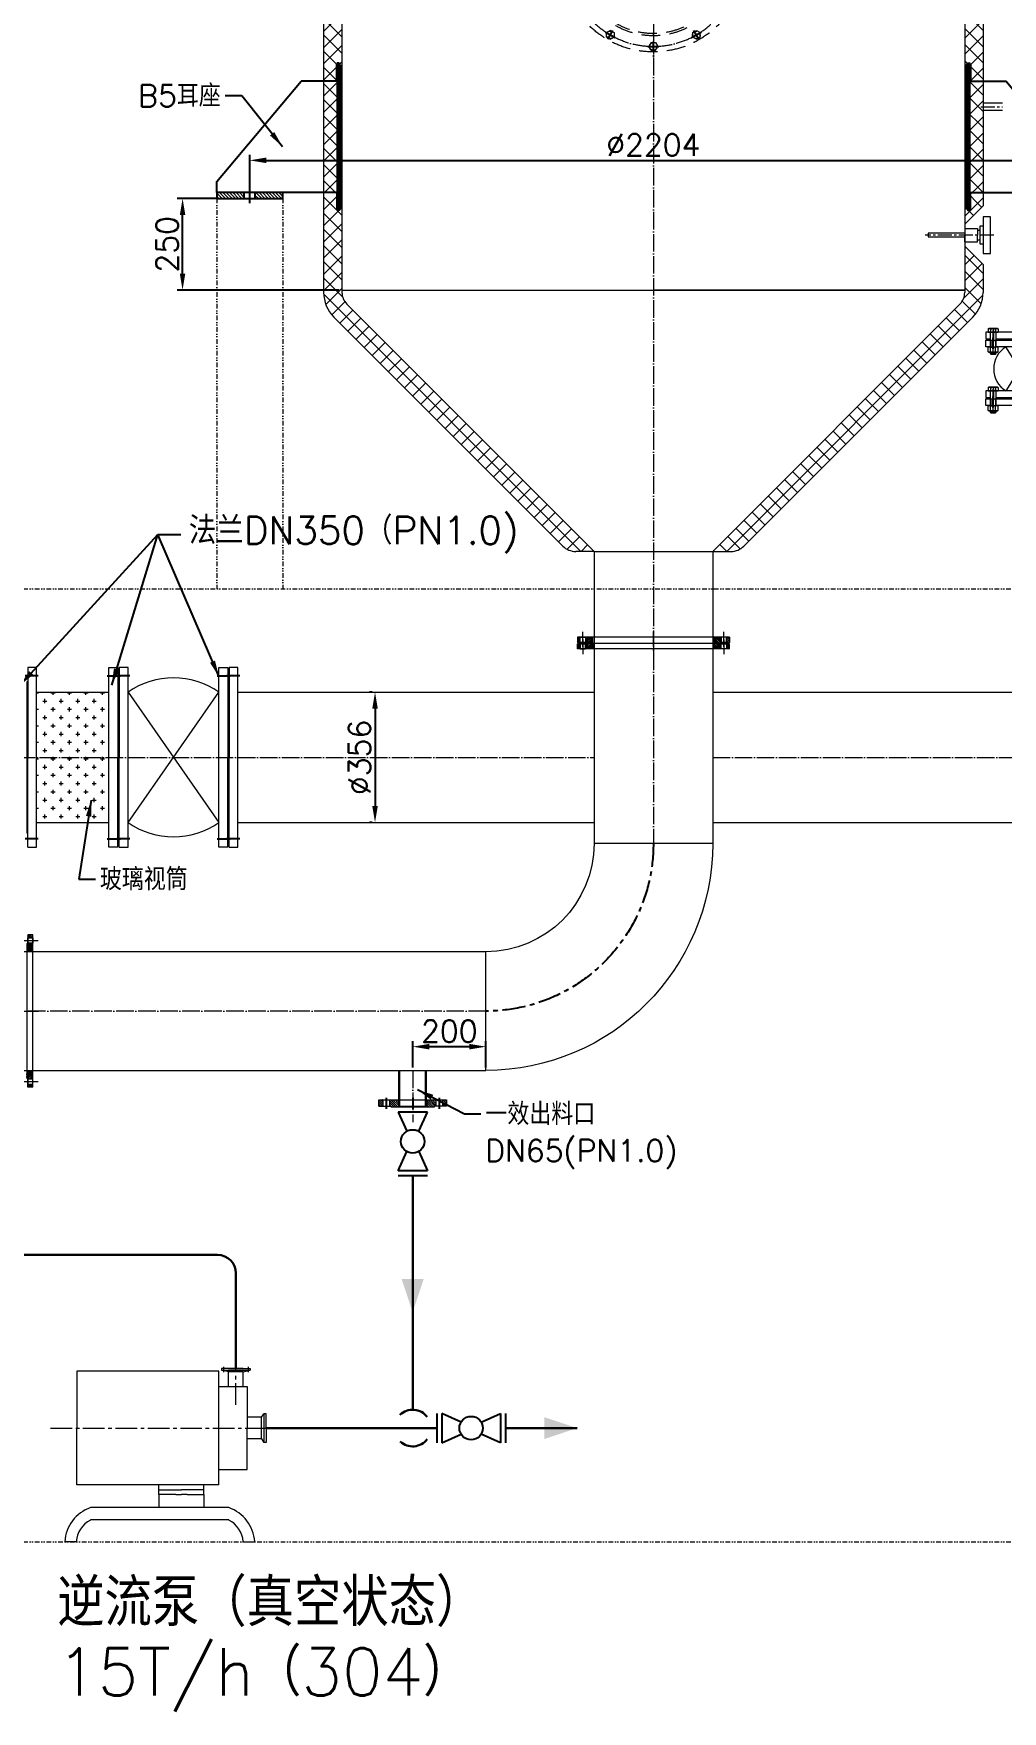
# Model space of a CAD drawing. Header units: millimetres. Extents: x 12181 to 44419, y -180123 to -157321.
# Drawn here: x 31740 to 34384, y -168672 to -164094 of the extents above; entities that cross this region are included whole.
import ezdxf

# ---------------------------------------------------------------- set-up
doc = ezdxf.new("R2010")
doc.units = ezdxf.units.MM
doc.header["$LTSCALE"] = 2
doc.header["$MEASUREMENT"] = 0
for name, pattern in [('ACAD_ISO04W100', [30, 24, -3, 0, -3]), ('CENTER', [50.8, 31.75, -6.35, 6.35, -6.35]), ('CENTER2', [28.575, 19.05, -3.175, 3.175, -3.175]), ('DASHED', [0.75, 0.5, -0.25]), ('DASHEDX2', [38.1, 25.4, -12.7]), ('DIVIDE2', [15.875, 6.35, -3.175, 0, -3.175, 0, -3.175])]:
    doc.linetypes.add(name, pattern=pattern)
doc.layers.get('0').update_dxf_attribs({"lineweight": 20})
for name, color, linetype in [('2', 2, 'DASHED'), ('3', 3, 'CENTER'), ('center', 1, 'CENTER'), ('P-FITT', 7, 'Continuous'), ('PIPE1', 1, 'Continuous'), ('PIPING1', 7, 'Continuous'), ('TEXT', 7, 'Continuous')]:
    doc.layers.add(name, color=color, linetype=linetype)
for name, color, linetype, lineweight in [('中心线', 1, 'CENTER2', 13), ('中心线层', 1, 'ACAD_ISO04W100', 9), ('剖面线层', 4, 'Continuous', 9), ('尺寸线层', 3, 'Continuous', 13), ('工艺线', 4, 'Continuous', 30), ('细实线', 8, 'Continuous', 13), ('虚线', 142, 'DASHEDX2', 13), ('轮廓线', 7, 'Continuous', 35)]:
    doc.layers.add(name, color=color, linetype=linetype, lineweight=lineweight)
doc.layers.get('PIPING1').off()
doc.styles.add('HZ', font='txt.shx', dxfattribs={"bigfont": 'hztxt.shx'})
doc.styles.get("Standard").update_dxf_attribs({"font": 'txt.shx', "bigfont": 'hztxt.shx'})
doc.dimstyles.new('总装图', dxfattribs={"dimscale": 1.5, "dimtxt": 40, "dimasz": 30, "dimexe": 10, "dimexo": 5, "dimgap": 8, "dimtad": 1, "dimdec": 0, "dimtxsty": 'Standard', "dimcen": 2.5, "dimadec": 0, "dimazin": 0, "dimtfac": 1, "dimtdec": 0, "dimtmove": 0, "dimatfit": 3, "dimfxl": 1, "dimarcsym": 0})

# ---------------------------------------------------------------- blocks, each defined once
blk = doc.blocks.new('*D2204')
at = {"layer": 'Defpoints', "color": 0}
for p in [(34533.3, -164439.9), (32329.7, -164523.4), (34533.3, -164523.4)]:
    blk.add_point(p, dxfattribs=at)
at = {"layer": '尺寸线层', "color": 0, "lineweight": -2}
for p, q in [((32329.7, -164515.9), (32329.7, -164424.9)), ((32374.7, -164439.9), (34488.3, -164439.9)), ((34533.3, -164515.9), (34533.3, -164424.9))]:
    blk.add_line(p, q, dxfattribs=at)
at = {"layer": '尺寸线层', "color": 0}
for points in [[(32374.7, -164432.4), (32374.7, -164447.4), (32329.7, -164439.9)], [(34488.3, -164432.4), (34488.3, -164447.4), (34533.3, -164439.9)]]:
    blk.add_solid(points, dxfattribs=at)
at = {"layer": '尺寸线层', "color": 0, "insert": (33431.5, -164397.9), "char_height": 60, "attachment_point": 5}
blk.add_mtext('%%c2204', dxfattribs=at)
blk = doc.blocks.new('A$C5CCC56BE')
at = {"layer": '细实线'}
h = blk.add_hatch(dxfattribs=at)
h.set_pattern_fill('ANSI31', color=256, scale=2, style=0)
h.set_pattern_definition([(45, (-173.981, -794.917), (-4.49013, 4.49013), [])])
h.paths.add_polyline_path([(-15, 16), (-90, 16), (-90, 0), (-15, 0)])
h.paths.add_polyline_path([(90, 16), (15, 16), (15, 0), (90, 0)])
at = {"layer": 'center'}
blk.add_line((0, -12.9), (0, 28), dxfattribs=at)
blk.add_line((0, -12.9), (0, 28), dxfattribs=at)
at = {"layer": 'TEXT'}
for p, q in [((-240, 320), (-140, 320)), ((90, 46), (-140, 320)), ((90, 16), (90, 46)), ((90, 16), (90, 46)), ((-240, 16), (90, 16)), ((-237.4, 16), (-237.4, -32)), ((-90, 0), (-90, 16)), ((-90, 0), (-90, 16)), ((90, 0), (-90, 0)), ((-15, 0), (-15, 16)), ((-15, 0), (-15, 16)), ((15, 0), (15, 16)), ((15, 0), (15, 16)), ((90, 16), (90, 0)), ((90, 16), (90, 0)), ((-246.4, -29), (-243.4, -32)), ((-243.4, -32), (-237.4, -32))]:
    blk.add_line(p, q, dxfattribs=at)
at = {"layer": '轮廓线'}
for p, q in [((-246.4, 365), (-243.4, 368)), ((-243.4, 368), (-237.4, 368)), ((-243.4, 368), (-243.4, -32)), ((-237.4, 368), (-237.4, 320)), ((-246.4, 365), (-246.4, -29)), ((-240, 320), (-240, 16))]:
    blk.add_line(p, q, dxfattribs=at)
blk = doc.blocks.new('A$C3AA954E3')
for p, q in [((271.2, 300), (21.2, 300)), ((21.2, 300), (21.2, 200)), ((271.2, 260.5), (271.2, 300)), ((301.4, 304.8), (276.2, 304.8)), ((276.2, 304.8), (276.2, 302.1)), ((276.2, 302.1), (326.7, 302.1)), ((288.7, 298.8), (276.2, 302.1)), ((288.7, 304.8), (301.4, 304.8)), ((314.1, 298.8), (288.7, 298.8)), ((288.7, 273.2), (288.7, 298.8)), ((314.1, 304.8), (301.4, 304.8)), ((301.4, 304.8), (326.7, 304.8)), ((314.1, 298.8), (326.7, 302.1)), ((314.1, 273.2), (314.1, 298.8)), ((326.7, 304.8), (326.7, 302.1)), ((271.2, 273.2), (321.2, 273.2)), ((321.2, 273.2), (321.2, 200)), ((271.2, 200), (271.2, 260.5)), ((346.7, 219.1), (321.2, 219.1)), ((346.7, 219.1), (350.7, 225.3)), ((346.7, 181), (346.7, 219.1)), ((350.7, 225.3), (350.7, 174.8)), ((354.7, 225.3), (350.7, 225.3)), ((354.7, 200), (354.7, 225.3)), ((21.2, 100), (21.2, 200)), ((271.2, 100), (271.2, 200)), ((321.2, 126.8), (321.2, 200)), ((346.7, 181), (321.2, 181)), ((346.7, 181), (350.7, 174.8)), ((354.7, 200), (354.7, 174.8)), ((354.7, 174.8), (350.7, 174.8)), ((271.2, 126.8), (321.2, 126.8)), ((271.2, 100), (21.2, 100)), ((165.9, 83.2), (165.9, 100)), ((165.9, 91.2), (205.4, 91.2)), ((244.9, 91.2), (205.4, 91.2)), ((244.9, 83.2), (244.9, 100)), ((289.3, 60), (45.3, 60)), ((165.9, 83.2), (165.9, 60)), ((175.4, 83.2), (165.9, 83.2)), ((195.4, 83.2), (175.4, 83.2)), ((195.4, 83.2), (205.4, 83.2)), ((215.4, 83.2), (205.4, 83.2)), ((215.4, 83.2), (235.4, 83.2)), ((235.4, 83.2), (244.9, 83.2)), ((244.9, 83.2), (244.9, 60)), ((289.2, 38.2), (45.4, 38.2)), ((20.1, 0), (0, 0)), ((314.5, 0), (334.6, 0))]:
    blk.add_line(p, q)
for centre, radius, start, end in [((68.5, -4.6), 68.6, 109.7072, 176.1339), ((266.1, -4.6), 68.6, 3.8661, 70.2928), ((68.5, -4.6), 48.6, 118.2965, 174.5404), ((266.1, -4.6), 48.6, 5.4596, 61.7035)]:
    blk.add_arc(centre, radius, start, end)
at = {"layer": '中心线'}
for p, q in [((279.7, 307.7), (279.7, 298.6)), ((301.4, 241.2), (301.4, 311.6)), ((323.2, 307.7), (323.2, 298.6)), ((-25, 200), (387, 200))]:
    blk.add_line(p, q, dxfattribs=at)
blk = doc.blocks.new('A$C2E8819FE')
at = {"xscale": -1}
blk.add_blockref('A$C3AA954E3', (334.6, 0), dxfattribs=at)
blk = doc.blocks.new('A$C37176F60')
for p, q in [((2, 245), (2, 0)), ((26, 245), (2, 245)), ((26, -245), (26, 245)), ((2, 206.5), (0, 206.5)), ((0, 206.5), (0, -206.5)), ((2, -245), (2, 0)), ((2, -206.5), (0, -206.5)), ((2, -245), (26, -245))]:
    blk.add_line(p, q)
at = {"layer": '3'}
for p, q in [((31, 222.5), (-5, 222.5)), ((31, -222.5), (-5, -222.5))]:
    blk.add_line(p, q, dxfattribs=at)
blk = doc.blocks.new('A$C3CD03B63')
at = {"layer": '剖面线层'}
h = blk.add_hatch(dxfattribs=at)
h.set_pattern_fill('ANSI31', color=256, style=0)
h.set_pattern_definition([(45, (-435.009, -393.5445), (-2.245064, 2.245064), [])])
h.paths.add_polyline_path([(-199.5, -2), (-207.5, -2), (-207.5, -16), (-199.5, -16)])
h.paths.add_polyline_path([(-165, 0), (-171.5, 0), (-173, -1.5), (-174.5, 0), (-178, 0), (-179.5, -1.5), (-181, 0), (-183.5, 0), (-185.5, -2), (-185.5, -16), (-165, -16)])
h.paths.add_polyline_path([(185.5, -2), (183.5, 0), (181, 0), (179.5, -1.5), (178, 0), (174.5, 0), (173, -1.5), (171.5, 0), (165, 0), (165, -16), (185.5, -16)])
h.paths.add_polyline_path([(207.5, -2), (199.5, -2), (199.5, -16), (207.5, -16)])
for p, q in [((-183.5, 0), (183.5, 0)), ((-207.5, -16), (-207.5, -2)), ((-207.5, -2), (-185.5, -2)), ((207.5, -16), (-207.5, -16)), ((0, -16), (-190, -16)), ((-185.5, -2), (-183.5, 0)), ((-181, 0), (-179.5, 0)), ((-181, 0), (-179.5, -1.5)), ((-179.5, 0), (-178, 0)), ((-179.5, -1.5), (-178, 0)), ((-174.5, 0), (-173, 0)), ((-174.5, 0), (-173, -1.5)), ((-173, 0), (-171.5, 0)), ((-173, -1.5), (-171.5, 0)), ((-165, 0), (-165, -16)), ((0, -16), (-161.5, -16)), ((165, 0), (165, -16)), ((173, 0), (171.5, 0)), ((173, -1.5), (171.5, 0)), ((174.5, 0), (173, 0)), ((174.5, 0), (173, -1.5)), ((179.5, 0), (178, 0)), ((179.5, -1.5), (178, 0)), ((181, 0), (179.5, 0)), ((181, 0), (179.5, -1.5)), ((185.5, -2), (183.5, 0)), ((207.5, -2), (185.5, -2)), ((207.5, -16), (207.5, -2))]:
    blk.add_line(p, q)
for points in [[(-199.5, -16), (-185.5, -16), (-185.5, -2), (-199.5, -2)], [(199.5, -16), (185.5, -16), (185.5, -2), (199.5, -2)]]:
    blk.add_lwpolyline(points, close=True)
at = {"layer": '中心线层'}
for p, q in [((-192.5, 10), (-192.5, -30.4)), ((0, 9.1), (0, -31.3)), ((192.5, 10), (192.5, -30.4))]:
    blk.add_line(p, q, dxfattribs=at)
blk = doc.blocks.new('ARRAY')
at = {"layer": 'PIPE1'}
blk.add_solid([(0, 0), (-1, -3), (1, -3)], dxfattribs=at)
blk = doc.blocks.new('ARRAYR')
at = {"layer": 'PIPING1', "rotation": 270}
blk.add_blockref('ARRAY', (0, 0), dxfattribs=at)
blk = doc.blocks.new('ARROWR')
at = {"layer": 'PIPING1'}
blk.add_blockref('ARRAYR', (0.12, -0.03), dxfattribs=at)
blk = doc.blocks.new('*U1427', base_point=(460, 420))
at = {"color": 7}
for p, q in [((755.05, 1038.95), (755.05, 715.05)), ((136.1, 420), (460, 420))]:
    blk.add_line(p, q, dxfattribs=at)
for radius in [618.95, 295.05]:
    blk.add_arc((755.05, 420), radius, 90, 180, dxfattribs=at)
at = {"layer": '3', "color": 3}
blk.add_arc((755.05, 420), 457, 90, 180, dxfattribs=at)
blk = doc.blocks.new('*D2216')
at = {"layer": 'Defpoints', "color": 0}
for p in [(32671.7, -165891.2), (32671.7, -166246.8), (32671.7, -166246.8)]:
    blk.add_point(p, dxfattribs=at)
at = {"layer": '尺寸线层', "color": 0, "lineweight": -2}
for p, q in [((32664.2, -165891.2), (32656.7, -165891.2)), ((32671.7, -165936.2), (32671.7, -166201.8)), ((32664.2, -166246.8), (32656.7, -166246.8))]:
    blk.add_line(p, q, dxfattribs=at)
at = {"layer": '尺寸线层', "color": 0}
for points in [[(32664.2, -165936.2), (32679.2, -165936.2), (32671.7, -165891.2)], [(32664.2, -166201.8), (32679.2, -166201.8), (32671.7, -166246.8)]]:
    blk.add_solid(points, dxfattribs=at)
at = {"layer": '尺寸线层', "color": 0, "insert": (32629.7, -166069), "char_height": 60, "attachment_point": 5, "rotation": 90}
blk.add_mtext('%%c356', dxfattribs=at)
blk = doc.blocks.new('*U1428')
at = {"linetype": 'Continuous'}
h = blk.add_hatch(dxfattribs=at)
h.set_pattern_fill('U', color=1, scale=4, angle=45, style=0, pattern_type=0)
h.set_pattern_definition([(45, (0, 0), (-2.82842712, 2.82842712), [])])
h.paths.add_polyline_path([(51778.4, -37886.1), (51767.4, -37886.1), (51767.4, -37904.1), (51778.4, -37904.1)])
h.paths.add_polyline_path([(51821.2, -37886.1), (51796.4, -37886.1), (51796.4, -37904.1), (51800.9, -37904.1), (51800.9, -37906.1), (51821.2, -37906.1)])
h.paths.add_polyline_path([(51923.4, -37886.1), (51898.7, -37886.1), (51898.7, -37906.1), (51918.9, -37906.1), (51918.9, -37904.1), (51923.4, -37904.1)])
h.paths.add_polyline_path([(51952.4, -37886.1), (51941.4, -37886.1), (51941.4, -37904.1), (51952.4, -37904.1)])
blk = doc.blocks.new('*U1429', base_point=(51859.9, -37906.1))
at = {"color": 7, "linetype": 'Continuous'}
for p, q in [((51952.4, -37886.1), (51767.4, -37886.1)), ((51767.4, -37886.1), (51767.4, -37904.1)), ((51767.4, -37904.1), (51800.9, -37904.1)), ((51778.4, -37886.1), (51778.4, -37904.1)), ((51796.4, -37886.1), (51796.4, -37904.1)), ((51800.9, -37904.1), (51800.9, -37906.1)), ((51800.9, -37906.1), (51918.9, -37906.1)), ((51821.2, -37886.1), (51821.2, -37906.1)), ((51898.7, -37886.1), (51898.7, -37906.1)), ((51952.4, -37904.1), (51918.9, -37904.1)), ((51918.9, -37904.1), (51918.9, -37906.1)), ((51923.4, -37886.1), (51923.4, -37904.1)), ((51941.4, -37886.1), (51941.4, -37904.1)), ((51952.4, -37904.1), (51952.4, -37886.1))]:
    blk.add_line(p, q, dxfattribs=at)
at = {"layer": '3', "color": 3, "linetype": 'Continuous'}
for p, q in [((51787.4, -37881.1), (51787.4, -37911.1)), ((51859.9, -37881.1), (51859.9, -37911.1)), ((51932.4, -37881.1), (51932.4, -37911.1))]:
    blk.add_line(p, q, dxfattribs=at)
at = {"color": 1, "linetype": 'Continuous'}
blk.add_blockref('*U1428', (0, 0), dxfattribs=at)
blk = doc.blocks.new('A$C418601B7')
at = {"layer": 'P-FITT', "color": 7}
for p, q in [((-2.35, 1), (-2.35, -1)), ((-2, 1), (-2, -1)), ((-0.69, 0.41), (-2, 1)), ((0.69, 0.41), (2, 1)), ((2, 1), (2, -1)), ((2.35, 1), (2.35, -1)), ((-2, -1), (-0.69, -0.41)), ((2, -1), (0.69, -0.41))]:
    blk.add_line(p, q, dxfattribs=at)
blk.add_circle((0, 0), 0.8, dxfattribs=at)
blk = doc.blocks.new('A$C082A5A86')
at = {"layer": '工艺线', "xscale": 40, "yscale": 40, "zscale": 40}
blk.add_blockref('A$C418601B7', (-93.8, 0), dxfattribs=at)
blk = doc.blocks.new('*D2214')
at = {"layer": 'Defpoints', "color": 0}
for p in [(32974.5, -166858.2), (32774.5, -166923), (32974.5, -166923)]:
    blk.add_point(p, dxfattribs=at)
at = {"layer": '尺寸线层', "color": 0, "lineweight": -2}
for p, q in [((32774.5, -166915.5), (32774.5, -166843.2)), ((32819.5, -166858.2), (32929.5, -166858.2)), ((32974.5, -166915.5), (32974.5, -166843.2))]:
    blk.add_line(p, q, dxfattribs=at)
at = {"layer": '尺寸线层', "color": 0}
for points in [[(32819.5, -166850.7), (32819.5, -166865.7), (32774.5, -166858.2)], [(32929.5, -166850.7), (32929.5, -166865.7), (32974.5, -166858.2)]]:
    blk.add_solid(points, dxfattribs=at)
at = {"layer": '尺寸线层', "color": 0, "insert": (32874.5, -166816.2), "char_height": 60, "attachment_point": 5}
blk.add_mtext('200', dxfattribs=at)
blk = doc.blocks.new('*U1396', base_point=(600, 295.1))
at = {"color": 7}
for p, q in [((589.5, 301.1), (600, 307.2)), ((589.5, 301.1), (589.5, 289)), ((589.5, 289), (600, 282.9)), ((610.5, 301.1), (600, 307.2)), ((610.5, 289), (600, 282.9)), ((610.5, 301.1), (610.5, 289))]:
    blk.add_line(p, q, dxfattribs=at)
blk.add_circle((600, 295.1), 10.5, dxfattribs=at)
at = {"layer": '3', "color": 3}
for p, q in [((586.5, 295.1), (613.5, 295.1)), ((600, 310.2), (600, 279.9))]:
    blk.add_line(p, q, dxfattribs=at)
blk = doc.blocks.new('A$C630E34C9')
for radius in [250, 206, 200]:
    blk.add_circle((0, 0), radius)
at = {"layer": '中心线层'}
for p, q in [((0, 271.8), (0, -284.5)), ((-282.9, 0), (-245.5, 0)), ((-224.5, 0), (274.3, 0))]:
    blk.add_line(p, q, dxfattribs=at)
blk.add_arc((0, 0), 235, 182.9145, 177.0855, dxfattribs=at)
for p, rotation in [((0, 235), 270), ((-117.5, 203.5), 300.0000000000624), ((117.5, 203.5), 239.9999999999376), ((-203.5, 117.5), 329.9999999999897), ((203.5, 117.5), 210.0000000000103), ((235, 0), 180), ((-203.5, -117.5), 30.00000000001032), ((203.5, -117.5), 149.9999999999897), ((-117.5, -203.5), 59.99999999993758), ((0, -235), 90), ((117.5, -203.5), 120.0000000000624)]:
    blk.add_blockref('*U1396', p, dxfattribs=dict(rotation=rotation))
blk.add_blockref('*U1396', (-235, 0))
blk = doc.blocks.new('*U1916')
at = {"color": 7, "linetype": 'Continuous'}
for p, q in [((-14140.4, -71245.4), (-14138.6, -71244.3)), ((-14140.4, -71245.4), (-14140.4, -71254.3)), ((-14112.7, -71254.3), (-14140.4, -71254.3)), ((-14138.6, -71244.3), (-14114.6, -71244.3)), ((-14134.6, -71294.3), (-14134.6, -71254.3)), ((-14118.6, -71276.3), (-14134.6, -71276.3)), ((-14133.5, -71245.4), (-14133.5, -71254.3)), ((-14119.7, -71245.4), (-14119.7, -71254.3)), ((-14118.6, -71254.3), (-14118.6, -71294.3)), ((-14114.6, -71244.3), (-14112.7, -71245.4)), ((-14112.7, -71245.4), (-14112.7, -71254.3)), ((-14134.6, -71312.3), (-14134.6, -71309.1)), ((-14118.6, -71312.3), (-14134.6, -71312.3)), ((-14132.6, -71314.3), (-14134.6, -71312.3)), ((-14120.6, -71314.3), (-14132.6, -71314.3)), ((-14120.6, -71314.3), (-14118.6, -71312.3)), ((-14118.6, -71309.1), (-14118.6, -71312.3))]:
    blk.add_line(p, q, dxfattribs=at)
at = {"color": 1, "linetype": 'Continuous'}
for p, q in [((-14133.1, -71276.3), (-14133.1, -71294.3)), ((-14120.1, -71276.3), (-14120.1, -71294.3)), ((-14133.1, -71309.1), (-14133.1, -71313.8)), ((-14120.1, -71309.1), (-14120.1, -71313.8))]:
    blk.add_line(p, q, dxfattribs=at)
at = {"color": 3, "linetype": 'CENTER'}
for p, q in [((-14126.6, -71242.3), (-14126.6, -71294.3)), ((-14126.6, -71309.1), (-14126.6, -71316.3))]:
    blk.add_line(p, q, dxfattribs=at)
at = {"color": 7, "linetype": 'Continuous'}
for centre, radius, start, end in [((-14137, -71250.5), 6.13, 55.6158, 124.3842), ((-14126.6, -71267.3), 22.9, 72.412, 107.588), ((-14116.2, -71250.5), 6.13, 55.6158, 124.3842)]:
    blk.add_arc(centre, radius, start, end, dxfattribs=at)
blk = doc.blocks.new('*U1915')
at = {"color": 7, "linetype": 'Continuous'}
for p, q in [((-14138.6, -71294.3), (-14140.4, -71295.4)), ((-14140.4, -71308.1), (-14140.4, -71295.4)), ((-14138.6, -71309.1), (-14140.4, -71308.1)), ((-14114.6, -71294.3), (-14138.6, -71294.3)), ((-14114.6, -71309.1), (-14138.6, -71309.1)), ((-14133.5, -71308.1), (-14133.5, -71295.4)), ((-14119.7, -71308.1), (-14119.7, -71295.4)), ((-14112.7, -71295.4), (-14114.6, -71294.3)), ((-14112.7, -71308.1), (-14114.6, -71309.1)), ((-14112.7, -71308.1), (-14112.7, -71295.4))]:
    blk.add_line(p, q, dxfattribs=at)
at = {"color": 3, "linetype": 'CENTER'}
blk.add_line((-14126.6, -71312.1), (-14126.6, -71291.4), dxfattribs=at)
at = {"color": 7, "linetype": 'Continuous'}
for centre, radius, start, end in [((-14137, -71300.5), 6.13, 55.6158, 124.3842), ((-14137, -71303), 6.13, 235.6158, 304.3842), ((-14126.6, -71317.3), 22.9, 72.412, 107.588), ((-14126.6, -71286.2), 22.9, 252.412, 287.588), ((-14116.2, -71300.5), 6.13, 55.6158, 124.3842), ((-14116.2, -71303), 6.13, 235.6158, 304.3842)]:
    blk.add_arc(centre, radius, start, end, dxfattribs=at)
blk = doc.blocks.new('A$C598B063F')
at = {"color": 7}
for p, q in [((-100, 92.5), (-82, 92.5)), ((-100, 80.5), (-100, 92.5)), ((-82, 92.5), (-82, 80.5)), ((-60, 92.5), (-78, 92.5)), ((-78, 92.5), (-78, 80.5)), ((-60, -92.5), (-60, 92.5)), ((60, 80.5), (60, 92.5)), ((60, 92.5), (78, 92.5)), ((78, 92.5), (78, 80.5)), ((82, 92.5), (82, 80.5)), ((100, 92.5), (82, 92.5)), ((100, -92.5), (100, 92.5)), ((-100, -92.5), (-100, 64.5)), ((-82, 64.5), (-82, 0)), ((-82, 59), (-80, 59)), ((-80, 59), (-80, -59)), ((-80, 59), (-80, -59)), ((-78, 59), (-80, 59)), ((-78, 64.5), (-78, 0)), ((60, -92.5), (60, 64.5)), ((78, 64.5), (78, 0)), ((78, 59), (80, 59)), ((82, 59), (80, 59)), ((80, 59), (80, -59)), ((80, 59), (80, -59)), ((82, 64.5), (82, 0)), ((-82, -92.5), (-82, 0)), ((-78, -92.5), (-78, 0)), ((78, -92.5), (78, 0)), ((82, -92.5), (82, 0)), ((-82, -59), (-80, -59)), ((-78, -59), (-80, -59)), ((78, -59), (80, -59)), ((82, -59), (80, -59)), ((-82, -92.5), (-100, -92.5)), ((-78, -92.5), (-60, -92.5)), ((78, -92.5), (60, -92.5)), ((82, -92.5), (100, -92.5))]:
    blk.add_line(p, q, dxfattribs=at)
for p, q in [((-80, -38), (-80, 38)), ((60, -38), (-60, 38)), ((-60, -38), (60, 38)), ((80, -38), (80, 38)), ((-60, -69), (-60, -84)), ((-60, -84), (-60, -69))]:
    blk.add_line(p, q)
for start, end in [(32.3474, 147.6526), (212.3474, 327.6526)]:
    blk.add_arc((0, 0), 71, start, end)
at = {"layer": '3', "color": 3}
for p, q in [((-105, 72.5), (-75, 72.5)), ((-55, 72.5), (-85, 72.5)), ((55, 72.5), (85, 72.5)), ((105, 72.5), (75, 72.5)), ((-105, -72.5), (-75, -72.5)), ((-55, -72.5), (-85, -72.5)), ((55, -72.5), (85, -72.5)), ((105, -72.5), (75, -72.5))]:
    blk.add_line(p, q, dxfattribs=at)
at = {"color": 3, "linetype": 'CENTER', "xscale": -1, "rotation": 270}
for name, p in [('*U1916', (71194.3, 14199.1)), ('*U1915', (71194.3, 14199.1)), ('*U1916', (71354.3, 14199.1)), ('*U1915', (71354.3, 14199.1))]:
    blk.add_blockref(name, p, dxfattribs=at)
blk = doc.blocks.new('*D2345')
at = {"layer": 'Defpoints', "color": 0}
for p in [(32146.3, -164544), (32247.6, -164544), (32581.5, -164794)]:
    blk.add_point(p, dxfattribs=at)
at = {"layer": '尺寸线层', "color": 0, "lineweight": -2}
for p, q in [((32240.1, -164544), (32131.3, -164544)), ((32146.3, -164749), (32146.3, -164589)), ((32574, -164794), (32131.3, -164794))]:
    blk.add_line(p, q, dxfattribs=at)
at = {"layer": '尺寸线层', "color": 0}
for points in [[(32138.8, -164589), (32153.8, -164589), (32146.3, -164544)], [(32138.8, -164749), (32153.8, -164749), (32146.3, -164794)]]:
    blk.add_solid(points, dxfattribs=at)
at = {"layer": '尺寸线层', "color": 0, "insert": (32104.3, -164669), "char_height": 60, "attachment_point": 5, "rotation": 90}
blk.add_mtext('250', dxfattribs=at)

msp = doc.modelspace()

# ---------------------------------------------------------------- hatches: boundary and pattern name
at = {"layer": '剖面线层'}
h = msp.add_hatch(dxfattribs=at)
h.set_pattern_fill('ANSI37', color=256, scale=250, style=0)
h.paths.add_polyline_path([(32581.5, -161294, 0.414214), (32531.5, -161344), (32531.5, -162318.9), (32567.1, -162318.9), (32567.1, -162270.9), (32576.1, -162270.9), (32576.1, -162638.9), (32581.5, -162638.9)])
h.paths.add_polyline_path([(32569.7, -162318.9), (32531.5, -162318.9), (32531.5, -162622.9), (32569.7, -162622.9)], flags=17)
h.paths.add_polyline_path([(32581.5, -162638.9), (32576.1, -162638.9), (32576.1, -162670.9), (32567.1, -162670.9), (32567.1, -162638.9), (32531.5, -162638.9), (32531.5, -162738.9), (32581.5, -162738.9)])
h.paths.add_polyline_path([(32581.5, -162738.9), (32531.5, -162738.9), (32531.5, -163794), (32581.5, -163794)])
h.paths.add_polyline_path([(34331.5, -161344, 0.414214), (34281.5, -161294), (34281.5, -162638.9), (34286.9, -162638.9), (34286.9, -162270.9), (34295.9, -162270.9), (34295.9, -162318.9), (34331.5, -162318.9)])
h.paths.add_polyline_path([(34331.5, -162318.9), (34293.3, -162318.9), (34293.3, -162622.9), (34331.5, -162622.9)], flags=17)
h.paths.add_polyline_path([(34331.5, -162638.9), (34295.9, -162638.9), (34295.9, -162670.9), (34286.9, -162670.9), (34286.9, -162638.9), (34281.5, -162638.9), (34281.5, -162738.9), (34331.5, -162738.9)])
h.paths.add_polyline_path([(34331.5, -162738.9), (34281.5, -162738.9), (34281.5, -164614), (34331.5, -164564)])
h.paths.add_polyline_path([(34303.7, -164867.5, 0.198912), (34331.5, -164800.3), (34331.5, -164724), (34281.5, -164674), (34281.5, -164794), (34281.5, -164797.8), (34281.5, -164800.3, -0.198912), (34268.3, -164832.1), (33593.5, -165507), (33643.5, -165507, 0.198912), (33678.8, -165492.4)])
h.paths.add_polyline_path([(32594.7, -164832.1, -0.198912), (32581.5, -164800.3), (32581.5, -164794), (32581.5, -163794), (32531.5, -163794), (32531.5, -164800.3, 0.198912), (32559.3, -164867.5), (33184.2, -165492.4, 0.198912), (33219.6, -165507), (33269.6, -165507)])
at = {"layer": '细实线'}
h = msp.add_hatch(dxfattribs=at)
h.set_pattern_fill('CROSS', color=256, scale=90, style=0)
h.set_pattern_definition([(0, (45894.566, -14445.23), (22.5, 22.5), [11.25, -33.75]), (90, (45900.19, -14450.856), (-22.5, 22.5), [11.25, -33.75])])
h.paths.add_polyline_path([(31945.5, -165891.2), (31747.5, -165891.2), (31747.5, -166069), (31945.5, -166069)])
h.paths.add_polyline_path([(31945.5, -166246.8), (31945.5, -166069), (31747.5, -166069), (31747.5, -166246.8)])

# ---------------------------------------------------------------- linework, layer by layer
for p, q in [((32581.5, -161269), (32581.5, -164794)), ((34281.5, -161269), (34281.5, -164794)), ((32531.5, -161344), (32531.5, -164800.3)), ((34331.5, -161344), (34331.5, -164564)), ((34384.5, -164284), (34331.5, -164284)), ((34384.5, -164304), (34331.5, -164304)), ((34281.5, -164614), (34331.5, -164564)), ((34281.5, -164625.5), (34316.5, -164625.5)), ((34281.5, -164625.5), (34281.5, -164644)), ((34316.5, -164625.5), (34316.5, -164644)), ((34323.9, -164669), (34323.9, -164619)), ((34323.9, -164619), (34331.5, -164619)), ((34351.5, -164594), (34331.5, -164594)), ((34331.5, -164594), (34331.5, -164694)), ((34351.5, -164694), (34351.5, -164594)), ((34181.5, -164639), (34181.5, -164649)), ((34281.5, -164639), (34181.5, -164639)), ((34181.5, -164649), (34281.5, -164649)), ((34281.5, -164644), (34281.5, -164647.8)), ((34281.5, -164644), (34281.5, -164650.3)), ((34281.5, -164662.5), (34281.5, -164644)), ((34281.5, -164662.5), (34316.5, -164662.5)), ((34316.5, -164630.5), (34323.9, -164630.5)), ((34316.5, -164662.5), (34316.5, -164644)), ((34323.9, -164657.5), (34316.5, -164657.5)), ((34331.5, -164669), (34323.9, -164669)), ((34281.5, -164674), (34331.5, -164724)), ((34331.5, -164694), (34351.5, -164694)), ((34331.5, -164724), (34331.5, -164800.3)), ((32581.5, -164794), (34281.5, -164794)), ((32581.5, -164794), (33431.5, -164794)), ((32581.5, -164794), (32581.5, -164800.3)), ((32581.5, -164794), (32581.5, -164796.2)), ((34281.5, -164794), (33431.5, -164794)), ((34281.5, -164794), (34281.5, -164800.3)), ((34281.5, -164794), (34281.5, -164797.8)), ((32594.7, -164832.1), (33269.6, -165507)), ((34268.3, -164832.1), (33593.5, -165507)), ((34266.6, -164833.9), (33593.5, -165507)), ((32559.3, -164867.5), (33184.2, -165492.4)), ((34303.7, -164867.5), (33678.8, -165492.4)), ((33269.6, -165507), (33219.6, -165507)), ((33269.6, -165507), (33269.6, -166304)), ((33269.6, -165507), (33593.5, -165507)), ((33593.5, -165507), (33593.5, -166304)), ((33593.5, -165507), (33643.5, -165507)), ((31747.5, -165891.2), (31945.5, -165891.2)), ((31997.5, -166246.8), (32245.5, -165891.2)), ((31997.5, -165891.2), (32245.5, -166246.8)), ((32297.5, -165891.2), (33269.6, -165891.2)), ((33593.5, -165891.2), (35507.5, -165891.2)), ((31747.5, -166246.8), (31945.5, -166246.8)), ((32297.5, -166246.8), (33269.6, -166246.8)), ((33593.5, -166246.8), (35507.5, -166246.8)), ((32974.5, -166599.1), (31184.5, -166599.1)), ((30777, -166923), (32974.5, -166923)), ((32736.5, -167023), (32736.5, -166923)), ((32739.5, -167023), (32739.5, -166923)), ((32809.5, -167023), (32809.5, -166923)), ((32812.5, -167023), (32812.5, -166923))]:
    msp.add_line(p, q)
for centre, radius, start, end in [((32626.5, -164800.3), 95, 180, 225), ((32626.5, -164800.3), 45, 180, 225), ((34236.5, -164800.3), 45, 315, 0), ((34236.5, -164800.3), 95, 315, 0), ((33219.6, -165457), 50, 225, 270), ((33643.5, -165457), 50, 270, 315), ((32121.5, -166069), 216.8, 55.1076, 124.8924), ((32121.5, -166069), 216.8, 235.1076, 304.8924)]:
    msp.add_arc(centre, radius, start, end)
at = {"layer": '中心线'}
for p, q in [((34325.7, -164294), (34384.5, -164294)), ((34360.7, -164644), (34173.2, -164644))]:
    msp.add_line(p, q, dxfattribs=at)
at = {"layer": '中心线层'}
for p, q in [((33431.5, -160494), (33431.5, -166304)), ((31335.4, -166069), (33269.6, -166069)), ((33593.5, -166069), (35795, -166069)), ((32974.5, -166761), (31025.2, -166761)), ((32774.5, -166923), (32774.5, -167064))]:
    msp.add_line(p, q, dxfattribs=at)
at = {"layer": '工艺线'}
for p, q in [((32774.5, -167210.6), (32774.5, -167848.9)), ((27118.6, -167426.4), (32242, -167426.4)), ((32292, -167736.5), (32292, -167476.4)), ((32374.5, -167898.9), (32840.3, -167898.9)), ((33027.9, -167898.9), (33223.5, -167898.9))]:
    msp.add_line(p, q, dxfattribs=at)
for centre, start, end in [((32242, -167476.4), 0, 90), ((32774.5, -167898.9), 37.2618, 133.9832), ((32774.5, -167898.9), 227.3618, 322.484)]:
    msp.add_arc(centre, 50, start, end, dxfattribs=at)
at = {"layer": '细实线', "linetype": 'DIVIDE2'}
for p, q in [((32239.7, -164544), (32239.7, -165608.9)), ((32419.7, -164544), (32419.7, -165608.9)), ((15193.1, -165608.9), (34793.8, -165608.9)), ((15193.1, -168208.9), (37862, -168208.9))]:
    msp.add_line(p, q, dxfattribs=at)

# ---------------------------------------------------------------- block references
at = {"xscale": -1}
for name, p in [('A$C5CCC56BE', (32329.7, -164544)), ('A$C37176F60', (31971.5, -166069)), ('A$C37176F60', (32271.5, -166069))]:
    msp.add_blockref(name, p, dxfattribs=at)
for name, p in [('A$C5CCC56BE', (34533.3, -164544)), ('A$C3CD03B63', (33431.5, -165757)), ('A$C37176F60', (31721.5, -166069)), ('A$C37176F60', (31971.5, -166069)), ('A$C37176F60', (32271.5, -166069)), ('A$C082A5A86', (33027.9, -167898.9))]:
    msp.add_blockref(name, p)
for name, p, rotation in [('A$C598B063F', (34431.5, -165008.9), 90), ('A$C082A5A86', (32774.5, -167210.6), 270)]:
    msp.add_blockref(name, p, dxfattribs=dict(rotation=rotation))
for name, p, rotation in [('A$C3CD03B63', (33431.5, -165757), 180), ('*U1427', (32974.5, -166599.1), 270), ('A$C3CD03B63', (31721.5, -166761), 90)]:
    msp.add_blockref(name, p, dxfattribs=dict(at, rotation=rotation))
at = {"linetype": 'Continuous', "xscale": -1}
msp.add_blockref('*U1429', (32774.5, -167023), dxfattribs=at)
at = {"xscale": -1.550107325764091, "yscale": 1.550107325764091, "zscale": 1.550107325764091}
msp.add_blockref('A$C2E8819FE', (32343.3, -168208.9), dxfattribs=at)
at = {"layer": '2', "xscale": 30.00000000007906, "yscale": 30, "zscale": 30}
for p, rotation in [((32775.3, -167578.9), 270.0034995299104), ((33219.9, -167898.1), 0.003499529910407773)]:
    msp.add_blockref('ARROWR', p, dxfattribs=dict(at, rotation=rotation))
at = {"layer": '虚线'}
msp.add_blockref('A$C630E34C9', (33431.5, -163894), dxfattribs=at)

# ---------------------------------------------------------------- texts
at = {"layer": '尺寸线层', "style": 'HZ'}
for s, height, p in [('法兰DN350（PN1.0)', 75, (32163.3, -165487.1)), ('逆流泵（真空状态）', 129.29, (31803.8, -168439.3)), ('15T/h（304）', 129.29, (31803.8, -168628.9))]:
    msp.add_text(s, height=height, dxfattribs=at).set_placement(p)
at = {"layer": '尺寸线层', "char_height": 60}
for s, insert, attachment_point in [('B5耳座', (32250.7, -164293.5), 9), ('玻璃视筒', (31920.5, -166431.4), 7), ('一效出料口\\PDN65(PN1.0)', (32972.9, -167011.9), 1)]:
    msp.add_mtext(s, dxfattribs=dict(at, insert=insert, attachment_point=attachment_point))

# ---------------------------------------------------------------- dimensions: what is measured, and where the dimension line sits
at = {"layer": '尺寸线层'}
dim = msp.add_linear_dim(base=(34533.3, -164439.9), p1=(32329.7, -164523.4), p2=(34533.3, -164523.4), text='%%c2204', dimstyle='总装图', dxfattribs=at)
dim.commit()
dim.dimension.update_dxf_attribs({"geometry": '*D2204', "text_midpoint": (33431.5, -164397.9)})
dim = msp.add_linear_dim(base=(32146.3, -164544), p1=(32581.5, -164794), p2=(32247.6, -164544), angle=90, dimstyle='总装图', override={"dimcen": 0, "dimtofl": 0}, dxfattribs=at)
dim.commit()
dim.dimension.update_dxf_attribs({"geometry": '*D2345', "text_midpoint": (32104.3, -164669)})
dim = msp.add_linear_dim(base=(32671.7, -166246.8), p1=(32671.7, -165891.2), p2=(32671.7, -166246.8), angle=90, text='%%c356', dimstyle='总装图', dxfattribs=at)
dim.commit()
dim.dimension.update_dxf_attribs({"geometry": '*D2216', "text_midpoint": (32629.7, -166069)})
dim = msp.add_linear_dim(base=(32974.5, -166858.2), p1=(32774.5, -166923), p2=(32974.5, -166923), dimstyle='总装图', dxfattribs=at)
dim.commit()
dim.dimension.update_dxf_attribs({"geometry": '*D2214', "text_midpoint": (32874.5, -166816.2)})

# ---------------------------------------------------------------- leaders
at = {"layer": '尺寸线层', "annotation_type": 0, "has_hookline": 1}
for points, hookline_direction, text_width in [([(32419.1, -164402.6), (32307.7, -164263.5), (32262.7, -164263.5)], 1, 240), ([(31896.8, -166185.2), (31863.5, -166401.4), (31908.5, -166401.4)], 0, 236.2), ([(32787.2, -166975.5), (32915.9, -167041.9), (32960.9, -167041.9)], 0, 530)]:
    msp.add_leader(points, dimstyle='总装图', override={"dimgap": 8, "dimtad": 0}, dxfattribs=dict(at, hookline_direction=hookline_direction, text_width=text_width))
at = {"layer": '尺寸线层'}
for points in [[(31702.9, -165871.5), (32078.4, -165461), (32141.5, -165461)], [(31952.9, -165871.5), (32078.4, -165461)], [(32245.9, -165849), (32078.4, -165461)]]:
    msp.add_leader(points, dimstyle='总装图', override={"dimgap": 8, "dimtad": 0}, dxfattribs=at)

doc.saveas('drawing.dxf')
